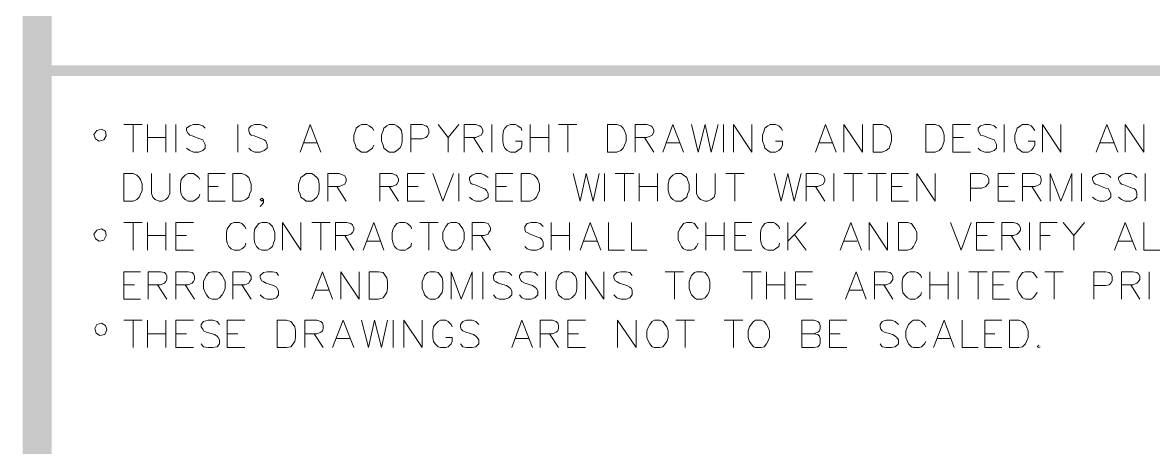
# Model space of a CAD drawing. Header units: inches. Extents: x 0.9 to 46, y 0.8 to 32.4.
# Drawn here: x 42.023 to 44.48, y 23.084 to 24.007 of the extents above; entities that cross this region are included whole.
import ezdxf

# ---------------------------------------------------------------- set-up
doc = ezdxf.new("R2010")
doc.units = ezdxf.units.IN
doc.header["$MEASUREMENT"] = 0
doc.layers.add('PDF_Geometry', color=7, linetype='Continuous')
doc.layers.add('PDF_Solid Fills', color=7, linetype='Continuous')

msp = doc.modelspace()

# ---------------------------------------------------------------- linework, layer by layer
at = {"layer": 'PDF_Geometry', "lineweight": 9}
for points in [[(42.1774, 23.7646), (42.1809, 23.7546), (42.1892, 23.7496), (42.1991, 23.7529), (42.2042, 23.7612), (42.2026, 23.7712), (42.1943, 23.7762), (42.1841, 23.7729)], [(42.8194, 23.7862), (42.8143, 23.7829), (42.8076, 23.7779), (42.806, 23.7729), (42.8025, 23.7629), (42.8025, 23.7496), (42.806, 23.7412), (42.8076, 23.7346), (42.8143, 23.7296), (42.8194, 23.7262), (42.8309, 23.7262), (42.836, 23.7296), (42.8427, 23.7346), (42.8459, 23.7412), (42.8474, 23.7496), (42.8474, 23.7629), (42.8459, 23.7729), (42.8427, 23.7779), (42.836, 23.7829), (42.8309, 23.7862)], [(43.2941, 23.7262), (43.2941, 23.7862), (43.3142, 23.7862), (43.3225, 23.7829), (43.3276, 23.7779), (43.3308, 23.7729), (43.3343, 23.7629), (43.3343, 23.7496), (43.3308, 23.7412), (43.3276, 23.7346), (43.3225, 23.7296), (43.3142, 23.7262)], [(43.871, 23.7262), (43.871, 23.7862), (43.8908, 23.7862), (43.8991, 23.7829), (43.9058, 23.7779), (43.9077, 23.7729), (43.9109, 23.7629), (43.9109, 23.7496), (43.9077, 23.7412), (43.9058, 23.7346), (43.8991, 23.7296), (43.8908, 23.7262)], [(43.9858, 23.7262), (43.9858, 23.7862), (44.0059, 23.7862), (44.0142, 23.7829), (44.0193, 23.7779), (44.0225, 23.7729), (44.0257, 23.7629), (44.0257, 23.7496), (44.0225, 23.7412), (44.0193, 23.7346), (44.0142, 23.7296), (44.0059, 23.7262)], [(42.2425, 23.6196), (42.2425, 23.6796), (42.2626, 23.6796), (42.2709, 23.6762), (42.276, 23.6712), (42.2792, 23.6662), (42.2827, 23.6562), (42.2827, 23.6429), (42.2792, 23.6346), (42.276, 23.6279), (42.2709, 23.6229), (42.2626, 23.6196)], [(42.4793, 23.6196), (42.4793, 23.6796), (42.4994, 23.6796), (42.5077, 23.6762), (42.5144, 23.6712), (42.5159, 23.6662), (42.5191, 23.6562), (42.5191, 23.6429), (42.5159, 23.6346), (42.5144, 23.6279), (42.5077, 23.6229), (42.4994, 23.6196)], [(42.6391, 23.6796), (42.6343, 23.6762), (42.6276, 23.6712), (42.626, 23.6662), (42.6225, 23.6562), (42.6225, 23.6429), (42.626, 23.6346), (42.6276, 23.6279), (42.6343, 23.6229), (42.6391, 23.6196), (42.6509, 23.6196), (42.656, 23.6229), (42.6624, 23.6279), (42.6659, 23.6346), (42.6675, 23.6429), (42.6675, 23.6562), (42.6659, 23.6662), (42.6624, 23.6712), (42.656, 23.6762), (42.6509, 23.6796)], [(43.1059, 23.6196), (43.1059, 23.6796), (43.126, 23.6796), (43.1343, 23.6762), (43.1391, 23.6712), (43.1426, 23.6662), (43.1458, 23.6562), (43.1458, 23.6429), (43.1426, 23.6346), (43.1391, 23.6279), (43.1343, 23.6229), (43.126, 23.6196)], [(43.4425, 23.6796), (43.4358, 23.6762), (43.431, 23.6712), (43.4275, 23.6662), (43.4259, 23.6562), (43.4259, 23.6429), (43.4275, 23.6346), (43.431, 23.6279), (43.4358, 23.6229), (43.4425, 23.6196), (43.4543, 23.6196), (43.4591, 23.6229), (43.4658, 23.6279), (43.4677, 23.6346), (43.4709, 23.6429), (43.4709, 23.6562), (43.4677, 23.6662), (43.4658, 23.6712), (43.4591, 23.6762), (43.4543, 23.6796)], [(42.5424, 23.5729), (42.536, 23.5712), (42.5309, 23.5646), (42.5274, 23.5596), (42.5258, 23.5512), (42.5258, 23.5362), (42.5274, 23.5279), (42.5309, 23.5212), (42.536, 23.5162), (42.5424, 23.5129), (42.5542, 23.5129), (42.5593, 23.5162), (42.566, 23.5212), (42.5676, 23.5279), (42.5708, 23.5362), (42.5708, 23.5512), (42.5676, 23.5596), (42.566, 23.5646), (42.5593, 23.5712), (42.5542, 23.5729)], [(42.9543, 23.5729), (42.9476, 23.5712), (42.9425, 23.5646), (42.9393, 23.5596), (42.9358, 23.5512), (42.9358, 23.5362), (42.9393, 23.5279), (42.9425, 23.5212), (42.9476, 23.5162), (42.9543, 23.5129), (42.9658, 23.5129), (42.9709, 23.5162), (42.976, 23.5212), (42.9792, 23.5279), (42.9824, 23.5362), (42.9824, 23.5512), (42.9792, 23.5596), (42.976, 23.5646), (42.9709, 23.5712), (42.9658, 23.5729)], [(43.9259, 23.5129), (43.9259, 23.5729), (43.946, 23.5729), (43.9543, 23.5712), (43.959, 23.5646), (43.9626, 23.5596), (43.9657, 23.5512), (43.9657, 23.5362), (43.9626, 23.5279), (43.959, 23.5212), (43.9543, 23.5162), (43.946, 23.5129)], [(42.1774, 23.5479), (42.1809, 23.5379), (42.1892, 23.5329), (42.1991, 23.5346), (42.2042, 23.5446), (42.2026, 23.5546), (42.1943, 23.5596), (42.1841, 23.5562)], [(42.4343, 23.4662), (42.4276, 23.4646), (42.4225, 23.4579), (42.4193, 23.4529), (42.4158, 23.4446), (42.4158, 23.4296), (42.4193, 23.4212), (42.4225, 23.4162), (42.4276, 23.4096), (42.4343, 23.4062), (42.4458, 23.4062), (42.4509, 23.4096), (42.456, 23.4162), (42.4592, 23.4212), (42.4627, 23.4296), (42.4627, 23.4446), (42.4592, 23.4529), (42.456, 23.4579), (42.4509, 23.4646), (42.4458, 23.4662)], [(42.776, 23.4062), (42.776, 23.4662), (42.7958, 23.4662), (42.806, 23.4646), (42.8108, 23.4579), (42.8143, 23.4529), (42.8159, 23.4446), (42.8159, 23.4296), (42.8143, 23.4212), (42.8108, 23.4162), (42.806, 23.4096), (42.7958, 23.4062)], [(42.9074, 23.4662), (42.9026, 23.4646), (42.8959, 23.4579), (42.8943, 23.4529), (42.8908, 23.4446), (42.8908, 23.4296), (42.8943, 23.4212), (42.8959, 23.4162), (42.9026, 23.4096), (42.9074, 23.4062), (42.9192, 23.4062), (42.9259, 23.4096), (42.931, 23.4162), (42.9342, 23.4212), (42.9358, 23.4296), (42.9358, 23.4446), (42.9342, 23.4529), (42.931, 23.4579), (42.9259, 23.4646), (42.9192, 23.4662)], [(43.1994, 23.4662), (43.1943, 23.4646), (43.1876, 23.4579), (43.186, 23.4529), (43.1825, 23.4446), (43.1825, 23.4296), (43.186, 23.4212), (43.1876, 23.4162), (43.1943, 23.4096), (43.1994, 23.4062), (43.2109, 23.4062), (43.216, 23.4096), (43.2227, 23.4162), (43.2258, 23.4212), (43.2274, 23.4296), (43.2274, 23.4446), (43.2258, 23.4529), (43.2227, 23.4579), (43.216, 23.4646), (43.2109, 23.4662)], [(43.4875, 23.4662), (43.4827, 23.4646), (43.476, 23.4579), (43.4741, 23.4529), (43.4709, 23.4446), (43.4709, 23.4296), (43.4741, 23.4212), (43.476, 23.4162), (43.4827, 23.4096), (43.4875, 23.4062), (43.4993, 23.4062), (43.506, 23.4096), (43.5108, 23.4162), (43.5143, 23.4212), (43.5159, 23.4296), (43.5159, 23.4446), (43.5143, 23.4529), (43.5108, 23.4579), (43.506, 23.4646), (43.4993, 23.4662)], [(42.1793, 23.3429), (42.1825, 23.3329), (42.1908, 23.3279), (42.201, 23.3296), (42.2058, 23.3396), (42.2026, 23.3496), (42.1943, 23.3546), (42.1841, 23.3512)], [(42.5759, 23.3012), (42.5759, 23.3612), (42.596, 23.3612), (42.6059, 23.3579), (42.611, 23.3512), (42.6142, 23.3462), (42.6158, 23.3379), (42.6158, 23.3229), (42.6142, 23.3146), (42.611, 23.3096), (42.6059, 23.3029), (42.596, 23.3012)], [(43.3959, 23.3612), (43.3908, 23.3579), (43.386, 23.3512), (43.3825, 23.3462), (43.3793, 23.3379), (43.3793, 23.3229), (43.3825, 23.3146), (43.386, 23.3096), (43.3908, 23.3029), (43.3959, 23.3012), (43.4074, 23.3012), (43.4141, 23.3029), (43.4192, 23.3096), (43.4224, 23.3146), (43.4259, 23.3229), (43.4259, 23.3379), (43.4224, 23.3462), (43.4192, 23.3512), (43.4141, 23.3579), (43.4074, 23.3612)], [(43.6157, 23.3612), (43.611, 23.3579), (43.6058, 23.3512), (43.6027, 23.3462), (43.5991, 23.3379), (43.5991, 23.3229), (43.6027, 23.3146), (43.6058, 23.3096), (43.611, 23.3029), (43.6157, 23.3012), (43.6275, 23.3012), (43.6342, 23.3029), (43.6393, 23.3096), (43.6425, 23.3146), (43.6457, 23.3229), (43.6457, 23.3379), (43.6425, 23.3462), (43.6393, 23.3512), (43.6342, 23.3579), (43.6275, 23.3612)], [(44.1674, 23.3012), (44.1674, 23.3612), (44.1875, 23.3612), (44.1958, 23.3579), (44.2025, 23.3512), (44.2041, 23.3462), (44.2076, 23.3379), (44.2076, 23.3229), (44.2041, 23.3146), (44.2025, 23.3096), (44.1958, 23.3029), (44.1875, 23.3012)]]:
    msp.add_lwpolyline(points, close=True, dxfattribs=at)
for points in [[(42.2425, 23.7862), (42.2827, 23.7862)], [(42.2626, 23.7862), (42.2626, 23.7262)], [(42.2942, 23.7262), (42.2942, 23.7862)], [(42.3341, 23.7862), (42.3341, 23.7262)], [(42.3558, 23.7262), (42.3558, 23.7862)], [(42.4193, 23.7779), (42.4142, 23.7829), (42.4059, 23.7862), (42.3944, 23.7862), (42.3858, 23.7829), (42.3791, 23.7779), (42.3791, 23.7729), (42.3826, 23.7662), (42.3858, 23.7629), (42.3909, 23.7612), (42.4075, 23.7546), (42.4142, 23.7529), (42.4158, 23.7496), (42.4193, 23.7429), (42.4193, 23.7346), (42.4142, 23.7296), (42.4059, 23.7262), (42.3944, 23.7262), (42.3858, 23.7296), (42.3791, 23.7346)], [(42.4907, 23.7262), (42.4907, 23.7862)], [(42.5542, 23.7779), (42.5475, 23.7829), (42.5392, 23.7862), (42.5274, 23.7862), (42.5191, 23.7829), (42.5144, 23.7779), (42.5144, 23.7729), (42.5159, 23.7662), (42.5191, 23.7629), (42.5258, 23.7612), (42.5424, 23.7546), (42.5475, 23.7529), (42.551, 23.7496), (42.5542, 23.7429), (42.5542, 23.7346), (42.5475, 23.7296), (42.5392, 23.7262), (42.5274, 23.7262), (42.5191, 23.7296), (42.5144, 23.7346)], [(42.626, 23.7262), (42.6477, 23.7862), (42.671, 23.7262)], [(42.7859, 23.7729), (42.7827, 23.7779), (42.776, 23.7829), (42.7709, 23.7862), (42.7591, 23.7862), (42.7543, 23.7829), (42.7476, 23.7779), (42.746, 23.7729), (42.7425, 23.7629), (42.7425, 23.7496), (42.746, 23.7412), (42.7476, 23.7346), (42.7543, 23.7296), (42.7591, 23.7262), (42.7709, 23.7262), (42.776, 23.7296), (42.7827, 23.7346), (42.7859, 23.7412)], [(42.866, 23.7262), (42.866, 23.7862), (42.8908, 23.7862), (42.8991, 23.7829), (42.9026, 23.7812), (42.9058, 23.7746), (42.9058, 23.7662), (42.9026, 23.7612), (42.8991, 23.7579), (42.8908, 23.7546), (42.866, 23.7546)], [(42.9259, 23.7862), (42.9476, 23.7579), (42.9709, 23.7862)], [(42.9824, 23.7262), (42.9824, 23.7862), (43.0076, 23.7862), (43.0159, 23.7829), (43.0191, 23.7812), (43.0226, 23.7746), (43.0226, 23.7696), (43.0191, 23.7629), (43.0159, 23.7612), (43.0076, 23.7579), (42.9824, 23.7579)], [(43.0427, 23.7262), (43.0427, 23.7862)], [(43.1075, 23.7729), (43.1059, 23.7779), (43.0992, 23.7829), (43.0941, 23.7862), (43.0826, 23.7862), (43.0759, 23.7829), (43.0708, 23.7779), (43.0676, 23.7729), (43.066, 23.7629), (43.066, 23.7496), (43.0676, 23.7412), (43.0708, 23.7346), (43.0759, 23.7296), (43.0826, 23.7262), (43.0941, 23.7262), (43.0992, 23.7296), (43.1059, 23.7346), (43.1075, 23.7412), (43.1075, 23.7496), (43.0941, 23.7496)], [(43.126, 23.7262), (43.126, 23.7862)], [(43.1659, 23.7862), (43.1659, 23.7262)], [(43.1876, 23.7862), (43.2274, 23.7862)], [(43.2077, 23.7862), (43.2077, 23.7262)], [(43.3541, 23.7262), (43.3541, 23.7862), (43.3793, 23.7862), (43.3876, 23.7829), (43.3908, 23.7812), (43.3943, 23.7746), (43.3943, 23.7696), (43.3908, 23.7629), (43.3876, 23.7612), (43.3793, 23.7579), (43.3541, 23.7579)], [(43.4141, 23.7262), (43.4358, 23.7862), (43.4591, 23.7262)], [(43.476, 23.7862), (43.491, 23.7262), (43.506, 23.7862), (43.5191, 23.7262), (43.5341, 23.7862)], [(43.5459, 23.7262), (43.5459, 23.7862)], [(43.5676, 23.7262), (43.5676, 23.7862), (43.6074, 23.7262), (43.6074, 23.7862)], [(43.6741, 23.7729), (43.6709, 23.7779), (43.6658, 23.7829), (43.6591, 23.7862), (43.6476, 23.7862), (43.6425, 23.7829), (43.6358, 23.7779), (43.6342, 23.7729), (43.6307, 23.7629), (43.6307, 23.7496), (43.6342, 23.7412), (43.6358, 23.7346), (43.6425, 23.7296), (43.6476, 23.7262), (43.6591, 23.7262), (43.6658, 23.7296), (43.6709, 23.7346), (43.6741, 23.7412), (43.6741, 23.7496), (43.6591, 23.7496)], [(43.7459, 23.7262), (43.7676, 23.7862), (43.7909, 23.7262)], [(43.8075, 23.7262), (43.8075, 23.7862), (43.8477, 23.7262), (43.8477, 23.7862)], [(44.0825, 23.7262), (44.0442, 23.7262), (44.0442, 23.7862), (44.0825, 23.7862)], [(44.1393, 23.7779), (44.1342, 23.7829), (44.1243, 23.7862), (44.1141, 23.7862), (44.1042, 23.7829), (44.0991, 23.7779), (44.0991, 23.7729), (44.1026, 23.7662), (44.1042, 23.7629), (44.1109, 23.7612), (44.1275, 23.7546), (44.1342, 23.7529), (44.1358, 23.7496), (44.1393, 23.7429), (44.1393, 23.7346), (44.1342, 23.7296), (44.1243, 23.7262), (44.1141, 23.7262), (44.1042, 23.7296), (44.0991, 23.7346)], [(44.1559, 23.7262), (44.1559, 23.7862)], [(44.2226, 23.7729), (44.2191, 23.7779), (44.2143, 23.7829), (44.2076, 23.7862), (44.1958, 23.7862), (44.191, 23.7829), (44.1843, 23.7779), (44.1824, 23.7729), (44.1792, 23.7629), (44.1792, 23.7496), (44.1824, 23.7412), (44.1843, 23.7346), (44.191, 23.7296), (44.1958, 23.7262), (44.2076, 23.7262), (44.2143, 23.7296), (44.2191, 23.7346), (44.2226, 23.7412), (44.2226, 23.7496), (44.2076, 23.7496)], [(44.2392, 23.7262), (44.2392, 23.7862), (44.2791, 23.7262), (44.2791, 23.7862)], [(44.3559, 23.7262), (44.3792, 23.7862), (44.4025, 23.7262)], [(44.4191, 23.7262), (44.4191, 23.7862), (44.4593, 23.7262), (44.4593, 23.7862)], [(42.2942, 23.7579), (42.3341, 23.7579)], [(42.6343, 23.7462), (42.6624, 23.7462)], [(42.9476, 23.7579), (42.9476, 23.7262)], [(43.0025, 23.7579), (43.0226, 23.7262)], [(43.126, 23.7579), (43.1659, 23.7579)], [(43.3742, 23.7579), (43.3943, 23.7262)], [(43.4224, 23.7462), (43.4508, 23.7462)], [(43.7542, 23.7462), (43.7826, 23.7462)], [(44.0442, 23.7579), (44.0675, 23.7579)], [(44.3642, 23.7462), (44.3942, 23.7462)], [(42.3025, 23.6796), (42.3025, 23.6362), (42.306, 23.6279), (42.3108, 23.6229), (42.3191, 23.6196), (42.3258, 23.6196), (42.3341, 23.6229), (42.3392, 23.6279), (42.3427, 23.6362), (42.3427, 23.6796)], [(42.4075, 23.6662), (42.4059, 23.6712), (42.3992, 23.6762), (42.3944, 23.6796), (42.3826, 23.6796), (42.3759, 23.6762), (42.3708, 23.6712), (42.3676, 23.6662), (42.366, 23.6562), (42.366, 23.6429), (42.3676, 23.6346), (42.3708, 23.6279), (42.3759, 23.6229), (42.3826, 23.6196), (42.3944, 23.6196), (42.3992, 23.6229), (42.4059, 23.6279), (42.4075, 23.6346)], [(42.4627, 23.6196), (42.426, 23.6196), (42.426, 23.6796), (42.4627, 23.6796)], [(42.686, 23.6196), (42.686, 23.6796), (42.7109, 23.6796), (42.7192, 23.6762), (42.7227, 23.6746), (42.7259, 23.6679), (42.7259, 23.6629), (42.7227, 23.6562), (42.7192, 23.6546), (42.7109, 23.6513), (42.686, 23.6513)], [(42.7993, 23.6196), (42.7993, 23.6796), (42.8257, 23.6796), (42.8344, 23.6762), (42.836, 23.6746), (42.8392, 23.6679), (42.8392, 23.6629), (42.836, 23.6562), (42.8344, 23.6546), (42.8257, 23.6513), (42.7993, 23.6513)], [(42.8959, 23.6196), (42.8593, 23.6196), (42.8593, 23.6796), (42.8959, 23.6796)], [(42.9141, 23.6796), (42.9358, 23.6196), (42.9591, 23.6796)], [(42.9709, 23.6196), (42.9709, 23.6796)], [(43.0341, 23.6712), (43.0274, 23.6762), (43.0191, 23.6796), (43.0076, 23.6796), (42.9993, 23.6762), (42.9942, 23.6712), (42.9942, 23.6662), (42.9958, 23.6595), (42.9993, 23.6562), (43.006, 23.6546), (43.0226, 23.6479), (43.0274, 23.6462), (43.0309, 23.6429), (43.0341, 23.6362), (43.0341, 23.6279), (43.0274, 23.6229), (43.0191, 23.6196), (43.0076, 23.6196), (42.9993, 23.6229), (42.9942, 23.6279)], [(43.0877, 23.6196), (43.051, 23.6196), (43.051, 23.6796), (43.0877, 23.6796)], [(43.2191, 23.6796), (43.2341, 23.6196), (43.2475, 23.6796), (43.2625, 23.6196), (43.2759, 23.6796)], [(43.2874, 23.6196), (43.2874, 23.6796)], [(43.3107, 23.6796), (43.3509, 23.6796)], [(43.3308, 23.6796), (43.3308, 23.6196)], [(43.3624, 23.6196), (43.3624, 23.6796)], [(43.4026, 23.6796), (43.4026, 23.6196)], [(43.4875, 23.6796), (43.4875, 23.6362), (43.491, 23.6279), (43.4958, 23.6229), (43.506, 23.6196), (43.5108, 23.6196), (43.5191, 23.6229), (43.5258, 23.6279), (43.5277, 23.6362), (43.5277, 23.6796)], [(43.551, 23.6796), (43.5909, 23.6796)], [(43.5707, 23.6796), (43.5707, 23.6196)], [(43.6559, 23.6796), (43.6709, 23.6196), (43.6859, 23.6796), (43.6993, 23.6196), (43.7143, 23.6796)], [(43.7258, 23.6196), (43.7258, 23.6796), (43.751, 23.6796), (43.7593, 23.6762), (43.7625, 23.6746), (43.766, 23.6679), (43.766, 23.6629), (43.7625, 23.6562), (43.7593, 23.6546), (43.751, 23.6513), (43.7258, 23.6513)], [(43.7858, 23.6196), (43.7858, 23.6796)], [(43.8075, 23.6796), (43.8477, 23.6796)], [(43.8276, 23.6796), (43.8276, 23.6196)], [(43.8592, 23.6796), (43.8991, 23.6796)], [(43.8793, 23.6796), (43.8793, 23.6196)], [(43.9476, 23.6196), (43.9109, 23.6196), (43.9109, 23.6796), (43.9476, 23.6796)], [(43.9657, 23.6196), (43.9657, 23.6796), (44.0059, 23.6196), (44.0059, 23.6796)], [(44.0825, 23.6196), (44.0825, 23.6796), (44.1074, 23.6796), (44.1157, 23.6762), (44.1192, 23.6746), (44.1224, 23.6679), (44.1224, 23.6595), (44.1192, 23.6546), (44.1157, 23.6513), (44.1074, 23.6479), (44.0825, 23.6479)], [(44.1792, 23.6196), (44.1425, 23.6196), (44.1425, 23.6796), (44.1792, 23.6796)], [(44.1958, 23.6196), (44.1958, 23.6796), (44.2226, 23.6796), (44.2309, 23.6762), (44.2341, 23.6746), (44.236, 23.6679), (44.236, 23.6629), (44.2341, 23.6562), (44.2309, 23.6546), (44.2226, 23.6513), (44.1958, 23.6513)], [(44.2558, 23.6196), (44.2558, 23.6796), (44.2791, 23.6196), (44.3027, 23.6796), (44.3027, 23.6196)], [(44.324, 23.6196), (44.324, 23.6796)], [(44.3875, 23.6712), (44.3824, 23.6762), (44.3741, 23.6796), (44.3626, 23.6796), (44.354, 23.6762), (44.3477, 23.6712), (44.3477, 23.6662), (44.3508, 23.6595), (44.354, 23.6562), (44.3591, 23.6546), (44.3757, 23.6479), (44.3824, 23.6462), (44.3843, 23.6429), (44.3875, 23.6362), (44.3875, 23.6279), (44.3824, 23.6229), (44.3741, 23.6196), (44.3626, 23.6196), (44.354, 23.6229), (44.3477, 23.6279)], [(44.4443, 23.6712), (44.4392, 23.6762), (44.4309, 23.6796), (44.4191, 23.6796), (44.4108, 23.6762), (44.4041, 23.6712), (44.4041, 23.6662), (44.4076, 23.6595), (44.4108, 23.6562), (44.4159, 23.6546), (44.4341, 23.6479), (44.4392, 23.6462), (44.4424, 23.6429), (44.4443, 23.6362), (44.4443, 23.6279), (44.4392, 23.6229), (44.4309, 23.6196), (44.4191, 23.6196), (44.4108, 23.6229), (44.4041, 23.6279)], [(44.4625, 23.6196), (44.4625, 23.6796)], [(42.426, 23.6513), (42.4477, 23.6513)], [(42.7058, 23.6513), (42.7259, 23.6196)], [(42.8194, 23.6513), (42.8392, 23.6196)], [(42.8593, 23.6513), (42.8825, 23.6513)], [(43.051, 23.6513), (43.0743, 23.6513)], [(43.3624, 23.6513), (43.4026, 23.6513)], [(43.7459, 23.6513), (43.766, 23.6196)], [(43.9109, 23.6513), (43.9342, 23.6513)], [(44.1425, 23.6513), (44.1642, 23.6513)], [(44.2159, 23.6513), (44.236, 23.6196)], [(42.5459, 23.6229), (42.5424, 23.6196), (42.5392, 23.6229), (42.5424, 23.6262), (42.5459, 23.6229), (42.5459, 23.6163), (42.5424, 23.6112), (42.5392, 23.6079)], [(42.2425, 23.5729), (42.2827, 23.5729)], [(42.2626, 23.5729), (42.2626, 23.5129)], [(42.2942, 23.5129), (42.2942, 23.5729)], [(42.3341, 23.5729), (42.3341, 23.5129)], [(42.3944, 23.5129), (42.3558, 23.5129), (42.3558, 23.5729), (42.3944, 23.5729)], [(42.5077, 23.5596), (42.5057, 23.5646), (42.4994, 23.5712), (42.4943, 23.5729), (42.4824, 23.5729), (42.4757, 23.5712), (42.471, 23.5646), (42.4674, 23.5596), (42.4659, 23.5512), (42.4659, 23.5362), (42.4674, 23.5279), (42.471, 23.5212), (42.4757, 23.5162), (42.4824, 23.5129), (42.4943, 23.5129), (42.4994, 23.5162), (42.5057, 23.5212), (42.5077, 23.5279)], [(42.5874, 23.5129), (42.5874, 23.5729), (42.6276, 23.5129), (42.6276, 23.5729)], [(42.6509, 23.5729), (42.6908, 23.5729)], [(42.671, 23.5729), (42.671, 23.5129)], [(42.7026, 23.5129), (42.7026, 23.5729), (42.7275, 23.5729), (42.7358, 23.5712), (42.7393, 23.5679), (42.7425, 23.5612), (42.7425, 23.5562), (42.7393, 23.5512), (42.7358, 23.5479), (42.7275, 23.5446), (42.7026, 23.5446)], [(42.7626, 23.5129), (42.7859, 23.5729), (42.8076, 23.5129)], [(42.8675, 23.5596), (42.866, 23.5646), (42.8593, 23.5712), (42.8541, 23.5729), (42.8427, 23.5729), (42.836, 23.5712), (42.8309, 23.5646), (42.8277, 23.5596), (42.8257, 23.5512), (42.8257, 23.5362), (42.8277, 23.5279), (42.8309, 23.5212), (42.836, 23.5162), (42.8427, 23.5129), (42.8541, 23.5129), (42.8593, 23.5162), (42.866, 23.5212), (42.8675, 23.5279)], [(42.8857, 23.5729), (42.9259, 23.5729)], [(42.9058, 23.5729), (42.9058, 23.5129)], [(42.9993, 23.5129), (42.9993, 23.5729), (43.0258, 23.5729), (43.0341, 23.5712), (43.036, 23.5679), (43.0392, 23.5612), (43.0392, 23.5562), (43.036, 23.5512), (43.0341, 23.5479), (43.0258, 23.5446), (42.9993, 23.5446)], [(43.1541, 23.5646), (43.1477, 23.5712), (43.1391, 23.5729), (43.1276, 23.5729), (43.1193, 23.5712), (43.1142, 23.5646), (43.1142, 23.5596), (43.1158, 23.5529), (43.1193, 23.5512), (43.126, 23.5479), (43.1426, 23.5412), (43.1477, 23.5396), (43.1509, 23.5362), (43.1541, 23.5313), (43.1541, 23.5212), (43.1477, 23.5162), (43.1391, 23.5129), (43.1276, 23.5129), (43.1193, 23.5162), (43.1142, 23.5212)], [(43.171, 23.5129), (43.171, 23.5729)], [(43.2109, 23.5729), (43.2109, 23.5129)], [(43.2341, 23.5129), (43.2558, 23.5729), (43.2791, 23.5129)], [(43.2957, 23.5729), (43.2957, 23.5129), (43.3308, 23.5129)], [(43.3458, 23.5729), (43.3458, 23.5129), (43.3793, 23.5129)], [(43.491, 23.5596), (43.4875, 23.5646), (43.4827, 23.5712), (43.476, 23.5729), (43.4658, 23.5729), (43.4591, 23.5712), (43.4543, 23.5646), (43.4508, 23.5596), (43.4476, 23.5512), (43.4476, 23.5362), (43.4508, 23.5279), (43.4543, 23.5212), (43.4591, 23.5162), (43.4658, 23.5129), (43.476, 23.5129), (43.4827, 23.5162), (43.4875, 23.5212), (43.491, 23.5279)], [(43.5076, 23.5129), (43.5076, 23.5729)], [(43.5475, 23.5729), (43.5475, 23.5129)], [(43.6074, 23.5129), (43.5707, 23.5129), (43.5707, 23.5729), (43.6074, 23.5729)], [(43.6674, 23.5596), (43.6658, 23.5646), (43.6591, 23.5712), (43.6543, 23.5729), (43.6425, 23.5729), (43.6358, 23.5712), (43.6307, 23.5646), (43.6275, 23.5596), (43.6259, 23.5512), (43.6259, 23.5362), (43.6275, 23.5279), (43.6307, 23.5212), (43.6358, 23.5162), (43.6425, 23.5129), (43.6543, 23.5129), (43.6591, 23.5162), (43.6658, 23.5212), (43.6674, 23.5279)], [(43.6859, 23.5129), (43.6859, 23.5729)], [(43.7258, 23.5729), (43.6859, 23.5329)], [(43.7992, 23.5129), (43.8225, 23.5729), (43.8458, 23.5129)], [(43.8627, 23.5129), (43.8627, 23.5729), (43.9026, 23.5129), (43.9026, 23.5729)], [(44.0391, 23.5729), (44.0624, 23.5129), (44.0841, 23.5729)], [(44.1342, 23.5129), (44.0959, 23.5129), (44.0959, 23.5729), (44.1342, 23.5729)], [(44.1508, 23.5129), (44.1508, 23.5729), (44.176, 23.5729), (44.1843, 23.5712), (44.1875, 23.5679), (44.191, 23.5612), (44.191, 23.5562), (44.1875, 23.5512), (44.1843, 23.5479), (44.176, 23.5446), (44.1508, 23.5446)], [(44.2108, 23.5129), (44.2108, 23.5729)], [(44.2341, 23.5129), (44.2341, 23.5729), (44.2708, 23.5729)], [(44.2842, 23.5729), (44.3075, 23.5446), (44.3307, 23.5729)], [(44.3958, 23.5129), (44.4191, 23.5729), (44.4424, 23.5129)], [(44.4593, 23.5729), (44.4593, 23.5129), (44.4941, 23.5129)], [(42.2942, 23.5446), (42.3341, 23.5446)], [(42.3558, 23.5446), (42.3791, 23.5446)], [(42.7227, 23.5446), (42.7425, 23.5129)], [(43.0191, 23.5446), (43.0392, 23.5129)], [(43.171, 23.5446), (43.2109, 23.5446)], [(43.5076, 23.5446), (43.5475, 23.5446)], [(43.5707, 23.5446), (43.5944, 23.5446)], [(43.6993, 23.5479), (43.7258, 23.5129)], [(44.0959, 23.5446), (44.1192, 23.5446)], [(44.1709, 23.5446), (44.191, 23.5129)], [(44.2341, 23.5446), (44.2558, 23.5446)], [(44.3075, 23.5446), (44.3075, 23.5129)], [(42.7709, 23.5329), (42.7993, 23.5329)], [(43.2424, 23.5329), (43.2708, 23.5329)], [(43.8075, 23.5329), (43.8359, 23.5329)], [(44.4041, 23.5329), (44.4341, 23.5329)], [(42.2792, 23.4062), (42.2425, 23.4062), (42.2425, 23.4662), (42.2792, 23.4662)], [(42.2958, 23.4062), (42.2958, 23.4662), (42.3226, 23.4662), (42.3309, 23.4646), (42.3341, 23.4612), (42.336, 23.4562), (42.336, 23.4496), (42.3341, 23.4446), (42.3309, 23.4412), (42.3226, 23.4379), (42.2958, 23.4379)], [(42.3558, 23.4062), (42.3558, 23.4662), (42.3826, 23.4662), (42.3909, 23.4646), (42.3944, 23.4612), (42.396, 23.4562), (42.396, 23.4496), (42.3944, 23.4446), (42.3909, 23.4412), (42.3826, 23.4379), (42.3558, 23.4379)], [(42.4793, 23.4062), (42.4793, 23.4662), (42.5057, 23.4662), (42.5144, 23.4646), (42.5159, 23.4612), (42.5191, 23.4562), (42.5191, 23.4496), (42.5159, 23.4446), (42.5144, 23.4412), (42.5057, 23.4379), (42.4793, 23.4379)], [(42.5791, 23.4579), (42.5743, 23.4646), (42.566, 23.4662), (42.5542, 23.4662), (42.5459, 23.4646), (42.5392, 23.4579), (42.5392, 23.4529), (42.5424, 23.4463), (42.5459, 23.4446), (42.551, 23.4412), (42.5676, 23.4362), (42.5743, 23.4329), (42.5759, 23.4296), (42.5791, 23.4246), (42.5791, 23.4162), (42.5743, 23.4096), (42.566, 23.4062), (42.5542, 23.4062), (42.5459, 23.4096), (42.5392, 23.4162)], [(42.6509, 23.4062), (42.6742, 23.4662), (42.6959, 23.4062)], [(42.7141, 23.4062), (42.7141, 23.4662), (42.7543, 23.4062), (42.7543, 23.4662)], [(42.9543, 23.4062), (42.9543, 23.4662), (42.976, 23.4062), (42.9993, 23.4662), (42.9993, 23.4062)], [(43.0226, 23.4062), (43.0226, 23.4662)], [(43.0858, 23.4579), (43.0791, 23.4646), (43.0708, 23.4662), (43.0593, 23.4662), (43.051, 23.4646), (43.0459, 23.4579), (43.0459, 23.4529), (43.0475, 23.4463), (43.051, 23.4446), (43.0558, 23.4412), (43.0743, 23.4362), (43.0791, 23.4329), (43.0826, 23.4296), (43.0858, 23.4246), (43.0858, 23.4162), (43.0791, 23.4096), (43.0708, 23.4062), (43.0593, 23.4062), (43.051, 23.4096), (43.0459, 23.4162)], [(43.1426, 23.4579), (43.1359, 23.4646), (43.1276, 23.4662), (43.1158, 23.4662), (43.1075, 23.4646), (43.1027, 23.4579), (43.1027, 23.4529), (43.1059, 23.4463), (43.1075, 23.4446), (43.1142, 23.4412), (43.1308, 23.4362), (43.1359, 23.4329), (43.1391, 23.4296), (43.1426, 23.4246), (43.1426, 23.4162), (43.1359, 23.4096), (43.1276, 23.4062), (43.1158, 23.4062), (43.1075, 23.4096), (43.1027, 23.4162)], [(43.1592, 23.4062), (43.1592, 23.4662)], [(43.2459, 23.4062), (43.2459, 23.4662), (43.2858, 23.4062), (43.2858, 23.4662)], [(43.3474, 23.4579), (43.3426, 23.4646), (43.3343, 23.4662), (43.3225, 23.4662), (43.3142, 23.4646), (43.3075, 23.4579), (43.3075, 23.4529), (43.3107, 23.4463), (43.3142, 23.4446), (43.3193, 23.4412), (43.3359, 23.4362), (43.3426, 23.4329), (43.3458, 23.4296), (43.3474, 23.4246), (43.3474, 23.4162), (43.3426, 23.4096), (43.3343, 23.4062), (43.3225, 23.4062), (43.3142, 23.4096), (43.3075, 23.4162)], [(43.4192, 23.4662), (43.4591, 23.4662)], [(43.4393, 23.4662), (43.4393, 23.4062)], [(43.5877, 23.4662), (43.6275, 23.4662)], [(43.6074, 23.4662), (43.6074, 23.4062)], [(43.6393, 23.4062), (43.6393, 23.4662)], [(43.6792, 23.4662), (43.6792, 23.4062)], [(43.7392, 23.4062), (43.7025, 23.4062), (43.7025, 23.4662), (43.7392, 23.4662)], [(43.811, 23.4062), (43.8343, 23.4662), (43.856, 23.4062)], [(43.8742, 23.4062), (43.8742, 23.4662), (43.8991, 23.4662), (43.9077, 23.4646), (43.9109, 23.4612), (43.9141, 23.4562), (43.9141, 23.4496), (43.9109, 23.4446), (43.9077, 23.4412), (43.8991, 23.4379), (43.8742, 23.4379)], [(43.9759, 23.4529), (43.9744, 23.4579), (43.9677, 23.4646), (43.9626, 23.4662), (43.9507, 23.4662), (43.946, 23.4646), (43.9393, 23.4579), (43.9357, 23.4529), (43.9342, 23.4446), (43.9342, 23.4296), (43.9357, 23.4212), (43.9393, 23.4162), (43.946, 23.4096), (43.9507, 23.4062), (43.9626, 23.4062), (43.9677, 23.4096), (43.9744, 23.4162), (43.9759, 23.4212)], [(43.9941, 23.4062), (43.9941, 23.4662)], [(44.0343, 23.4662), (44.0343, 23.4062)], [(44.0557, 23.4062), (44.0557, 23.4662)], [(44.0793, 23.4662), (44.1192, 23.4662)], [(44.0991, 23.4662), (44.0991, 23.4062)], [(44.1674, 23.4062), (44.131, 23.4062), (44.131, 23.4662), (44.1674, 23.4662)], [(44.2274, 23.4529), (44.2242, 23.4579), (44.2191, 23.4646), (44.2143, 23.4662), (44.2025, 23.4662), (44.1958, 23.4646), (44.191, 23.4579), (44.1875, 23.4529), (44.1843, 23.4446), (44.1843, 23.4296), (44.1875, 23.4212), (44.191, 23.4162), (44.1958, 23.4096), (44.2025, 23.4062), (44.2143, 23.4062), (44.2191, 23.4096), (44.2242, 23.4162), (44.2274, 23.4212)], [(44.2443, 23.4662), (44.2842, 23.4662)], [(44.2641, 23.4662), (44.2641, 23.4062)], [(44.3508, 23.4062), (44.3508, 23.4662), (44.3757, 23.4662), (44.3843, 23.4646), (44.3875, 23.4612), (44.3907, 23.4562), (44.3907, 23.4463), (44.3875, 23.4412), (44.3843, 23.4379), (44.3757, 23.4362), (44.3508, 23.4362)], [(44.4108, 23.4062), (44.4108, 23.4662), (44.4357, 23.4662), (44.4443, 23.4646), (44.4475, 23.4612), (44.4507, 23.4562), (44.4507, 23.4496), (44.4475, 23.4446), (44.4443, 23.4412), (44.4357, 23.4379), (44.4108, 23.4379)], [(44.4708, 23.4062), (44.4708, 23.4662)], [(42.2425, 23.4379), (42.2658, 23.4379)], [(42.3159, 23.4379), (42.336, 23.4062)], [(42.3759, 23.4379), (42.396, 23.4062)], [(42.4994, 23.4379), (42.5191, 23.4062)], [(42.6592, 23.4263), (42.6876, 23.4263)], [(43.6393, 23.4379), (43.6792, 23.4379)], [(43.7025, 23.4379), (43.7258, 23.4379)], [(43.8193, 23.4263), (43.8477, 23.4263)], [(43.8943, 23.4379), (43.9141, 23.4062)], [(43.9941, 23.4379), (44.0343, 23.4379)], [(44.131, 23.4379), (44.1543, 23.4379)], [(44.4309, 23.4379), (44.4507, 23.4062)], [(42.2425, 23.3612), (42.2827, 23.3612)], [(42.2626, 23.3612), (42.2626, 23.3012)], [(42.2942, 23.3012), (42.2942, 23.3612)], [(42.3341, 23.3612), (42.3341, 23.3012)], [(42.3944, 23.3012), (42.3558, 23.3012), (42.3558, 23.3612), (42.3944, 23.3612)], [(42.4509, 23.3512), (42.4458, 23.3579), (42.4359, 23.3612), (42.426, 23.3612), (42.4158, 23.3579), (42.411, 23.3512), (42.411, 23.3462), (42.4142, 23.3413), (42.4158, 23.3379), (42.4225, 23.3346), (42.4394, 23.3296), (42.4458, 23.3262), (42.4477, 23.3229), (42.4509, 23.3179), (42.4509, 23.3096), (42.4458, 23.3029), (42.4359, 23.3012), (42.426, 23.3012), (42.4158, 23.3029), (42.411, 23.3096)], [(42.5057, 23.3012), (42.4674, 23.3012), (42.4674, 23.3612), (42.5057, 23.3612)], [(42.6359, 23.3012), (42.6359, 23.3612), (42.6624, 23.3612), (42.671, 23.3579), (42.6742, 23.3546), (42.6758, 23.3496), (42.6758, 23.3429), (42.6742, 23.3379), (42.671, 23.3346), (42.6624, 23.3312), (42.6359, 23.3312)], [(42.6959, 23.3012), (42.7192, 23.3612), (42.7425, 23.3012)], [(42.7591, 23.3612), (42.7741, 23.3012), (42.7875, 23.3612), (42.8025, 23.3012), (42.8159, 23.3612)], [(42.8277, 23.3012), (42.8277, 23.3612)], [(42.851, 23.3012), (42.851, 23.3612), (42.8908, 23.3012), (42.8908, 23.3612)], [(42.9559, 23.3462), (42.9543, 23.3512), (42.9476, 23.3579), (42.9425, 23.3612), (42.931, 23.3612), (42.9259, 23.3579), (42.9192, 23.3512), (42.9157, 23.3462), (42.9141, 23.3379), (42.9141, 23.3229), (42.9157, 23.3146), (42.9192, 23.3096), (42.9259, 23.3029), (42.931, 23.3012), (42.9425, 23.3012), (42.9476, 23.3029), (42.9543, 23.3096), (42.9559, 23.3146), (42.9559, 23.3229), (42.9425, 23.3229)], [(43.0143, 23.3512), (43.0076, 23.3579), (42.9993, 23.3612), (42.9875, 23.3612), (42.9792, 23.3579), (42.9741, 23.3512), (42.9741, 23.3462), (42.976, 23.3413), (42.9792, 23.3379), (42.9859, 23.3346), (43.0025, 23.3296), (43.0076, 23.3262), (43.0108, 23.3229), (43.0143, 23.3179), (43.0143, 23.3096), (43.0076, 23.3029), (42.9993, 23.3012), (42.9875, 23.3012), (42.9792, 23.3029), (42.9741, 23.3096)], [(43.0858, 23.3012), (43.1075, 23.3612), (43.1308, 23.3012)], [(43.1477, 23.3012), (43.1477, 23.3612), (43.1742, 23.3612), (43.1825, 23.3579), (43.186, 23.3546), (43.1876, 23.3496), (43.1876, 23.3429), (43.186, 23.3379), (43.1825, 23.3346), (43.1742, 23.3312), (43.1477, 23.3312)], [(43.2459, 23.3012), (43.2077, 23.3012), (43.2077, 23.3612), (43.2459, 23.3612)], [(43.3158, 23.3012), (43.3158, 23.3612), (43.356, 23.3012), (43.356, 23.3612)], [(43.4425, 23.3612), (43.4827, 23.3612)], [(43.4626, 23.3612), (43.4626, 23.3012)], [(43.5475, 23.3612), (43.5877, 23.3612)], [(43.5676, 23.3612), (43.5676, 23.3012)], [(43.7424, 23.3312), (43.751, 23.3296), (43.7542, 23.3262), (43.7558, 23.3213), (43.7558, 23.3112), (43.7542, 23.3063), (43.751, 23.3029), (43.7424, 23.3012), (43.7159, 23.3012), (43.7159, 23.3612), (43.7424, 23.3612), (43.751, 23.3579), (43.7542, 23.3546), (43.7558, 23.3496), (43.7558, 23.3429), (43.7542, 23.3379), (43.751, 23.3346), (43.7424, 23.3312), (43.7159, 23.3312)], [(43.8142, 23.3012), (43.7759, 23.3012), (43.7759, 23.3612), (43.8142, 23.3612)], [(43.9259, 23.3512), (43.9192, 23.3579), (43.9109, 23.3612), (43.8991, 23.3612), (43.8908, 23.3579), (43.886, 23.3512), (43.886, 23.3462), (43.8876, 23.3413), (43.8908, 23.3379), (43.8959, 23.3346), (43.9141, 23.3296), (43.9192, 23.3262), (43.9227, 23.3229), (43.9259, 23.3179), (43.9259, 23.3096), (43.9192, 23.3029), (43.9109, 23.3012), (43.8991, 23.3012), (43.8908, 23.3029), (43.886, 23.3096)], [(43.9858, 23.3462), (43.9827, 23.3512), (43.9759, 23.3579), (43.9708, 23.3612), (43.959, 23.3612), (43.9543, 23.3579), (43.9476, 23.3512), (43.946, 23.3462), (43.9424, 23.3379), (43.9424, 23.3229), (43.946, 23.3146), (43.9476, 23.3096), (43.9543, 23.3029), (43.959, 23.3012), (43.9708, 23.3012), (43.9759, 23.3029), (43.9827, 23.3096), (43.9858, 23.3146)], [(44.0024, 23.3012), (44.0257, 23.3612), (44.0474, 23.3012)], [(44.0643, 23.3612), (44.0643, 23.3012), (44.0991, 23.3012)], [(44.1508, 23.3012), (44.1141, 23.3012), (44.1141, 23.3612), (44.1508, 23.3612)], [(42.2942, 23.3312), (42.3341, 23.3312)], [(42.3558, 23.3312), (42.3791, 23.3312)], [(42.4674, 23.3312), (42.4907, 23.3312)], [(42.656, 23.3312), (42.6758, 23.3012)], [(42.7058, 23.3213), (42.7342, 23.3213)], [(43.0941, 23.3213), (43.1225, 23.3213)], [(43.1675, 23.3312), (43.1876, 23.3012)], [(43.2077, 23.3312), (43.231, 23.3312)], [(43.7759, 23.3312), (43.7992, 23.3312)], [(44.0107, 23.3213), (44.0391, 23.3213)], [(44.1141, 23.3312), (44.1358, 23.3312)], [(44.2309, 23.3063), (44.2274, 23.3029), (44.2309, 23.3012), (44.2341, 23.3029)]]:
    msp.add_lwpolyline(points, dxfattribs=at)
at = {"layer": 'PDF_Solid Fills', "lineweight": 9, "transparency": 33554559}
for points in [[(42.0227, 0.755), (42.0859, 0.8183), (42.0227, 32.3527)], [(42.0859, 0.8183), (42.0227, 32.3527), (42.0859, 32.2895)], [(42.0543, 23.9146), (42.0543, 23.8912), (46.0157, 23.9146)], [(42.0543, 23.8912), (46.0157, 23.9146), (46.0157, 23.8912)]]:
    msp.add_solid(points, dxfattribs=at)

doc.saveas('drawing.dxf')
